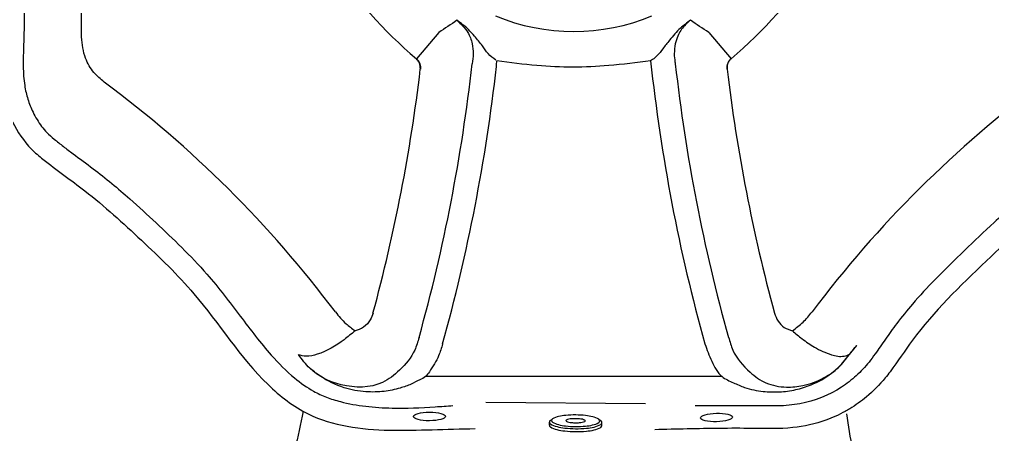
# Model space of a CAD drawing. Extents: x 408 to 498, y 628 to 778.
# Drawn here: x 433.36 to 467.89, y 668.86 to 683.6 of the extents above; entities that cross this region are included whole.
import ezdxf

# ---------------------------------------------------------------- set-up
doc = ezdxf.new("R2010")
doc.units = 0
doc.header["$MEASUREMENT"] = 0
for name, color, linetype in [('1', 4, 'Continuous'), ('JET', 3, 'Continuous'), ('LIGHT', 1, 'Continuous')]:
    doc.layers.add(name, color=color, linetype=linetype)

# ---------------------------------------------------------------- blocks, each defined once
blk = doc.blocks.new('MINI')
at = {"layer": '1', "color": 3}
for p, q in [((0.223, 0.931), (0.327, 0.931)), ((0.391, 0.895), (0.44, 0.828)), ((0.391, 0.895), (0.391, 0.895)), ((0.223, -0.932), (0.327, -0.932)), ((0.327, -0.932), (0.327, -0.932)), ((0.386, -0.902), (0.441, -0.828))]:
    blk.add_line(p, q, dxfattribs=at)
for points in [[(0.223, 0.931, 0.267867), (0.159, 0.895, 0.072378), (0.065, 0.659, 0.034036), (0.019, 0.384, 0.024706), (0, 0, 0.024706), (0.019, -0.384, 0.034036), (0.065, -0.659, 0.072378), (0.159, -0.895, 0.267867), (0.223, -0.932, 0.267867)], [(0.391, 0.895, 0.267867), (0.327, 0.931, 0.267867), (0.264, 0.895, 0.072378), (0.17, 0.659, 0.034036), (0.123, 0.384, 0.024706), (0.104, 0, 0.024706), (0.123, -0.384, 0.034036), (0.17, -0.659, 0.072378), (0.264, -0.895, 0.267867), (0.327, -0.932, 0.267867)], [(0.327, -0.932, 0.238458), (0.386, -0.902, 0.072378)]]:
    blk.add_lwpolyline(points, format="xyb", dxfattribs=at)
for points in [[(0.386, -0.855, 0.267867), (0.445, -0.822, 0.072378), (0.531, -0.605, 0.034036), (0.574, -0.352, 0.024706), (0.591, 0, 0.024706), (0.574, 0.352, 0.034036), (0.531, 0.605, 0.072378), (0.445, 0.822, 0.267867), (0.386, 0.855, 0.267867), (0.328, 0.822, 0.072378), (0.242, 0.605, 0.034036), (0.199, 0.352, 0.024706), (0.182, 0, 0.024706), (0.199, -0.352, 0.034036), (0.242, -0.605, 0.072378), (0.328, -0.822, 0.267867)], [(0.388, 0.343, 0.280852), (0.368, 0.331, 0.066452), (0.337, 0.244, 0.030521), (0.321, 0.143, 0.022038), (0.315, 0.003, 0.022038), (0.321, -0.137, 0.030521), (0.337, -0.238, 0.066452), (0.368, -0.325, 0.280852), (0.388, -0.337, 0.280852), (0.408, -0.325, 0.066452), (0.439, -0.238, 0.030521), (0.454, -0.137, 0.022038), (0.46, 0.003, 0.022038), (0.454, 0.143, 0.030521), (0.439, 0.244, 0.066452), (0.408, 0.331, 0.280852)]]:
    blk.add_lwpolyline(points, format="xyb", close=True, dxfattribs=at)
blk = doc.blocks.new('2018 PULSE')
at = {"layer": '1', "linetype": 'Continuous', "lineweight": 25}
for p, q in [((27.263, 37.832), (27.263, 51.258)), ((49.991, 25.776), (39.469, 25.776)), ((47.27, 24.813), (41.606, 24.855))]:
    blk.add_line(p, q, dxfattribs=at)
at = {"layer": '1', "color": 3, "linetype": 'Continuous', "lineweight": 25}
for p, q in [((39.942, 37.996), (39.145, 37.061)), ((49.518, 37.996), (50.315, 37.061))]:
    blk.add_line(p, q, dxfattribs=at)
at = {"layer": '1', "linetype": 'Continuous', "lineweight": 25}
for centre, radius, start, end in [((50.094, 49.909), 16.881, 214.1117, 229.5643), ((39.366, 49.909), 16.881, 310.4357, 325.8883), ((44.73, 45.251), 7.223, 247.4164, 292.5836), ((109.042, 43.576), 61.935, 186.10636, 195.5882), ((-20.527, 43.799), 60.235, 344.82332, 353.21618), ((-20.527, 43.799), 62.04, 344.44766, 353.598), ((-20.527, 43.799), 62.906, 344.44766, 353.598), ((109.987, 43.799), 62.04, 186.402, 195.55235), ((109.987, 43.799), 60.235, 186.78382, 195.17668), ((4.223, 4.038), 40.06, 36.8635, 53.4723), ((85.237, 4.038), 40.06, 126.5277, 143.1365)]:
    blk.add_arc(centre, radius, start, end, dxfattribs=at)
at = {"layer": '1'}
for points in [[(2.585, 55.266), (2.525, 39.185), (2.971, 19.896), (3.167, 17.119), (3.337, 14.749), (4.076, 12.494), (5.013, 11.22), (8.535, 7.698), (11.405, 4.828), (14.824, 3.182), (18.658, 2.845), (22.958, 2.677), (28.262, 2.516), (33.788, 2.404), (34.694, 2.541), (35.632, 3.14), (37.017, 4.486), (38.175, 5.616), (38.908, 6.246), (39.742, 6.574), (40.51, 6.687), (41.601, 6.68), (43.175, 6.667), (48.967, 6.682)], [(24.402, 52.35), (24.413, 51.706), (24.445, 49.116), (24.465, 45.689), (24.465, 43.235), (24.434, 39), (24.422, 38.028), (24.48, 35.84), (24.818, 34.82), (25.49, 33.852), (25.898, 33.492), (27.381, 32.371), (29.39, 30.615), (31.254, 28.715), (33.885, 25.492), (35.312, 24.449), (36.69, 24.012), (39.709, 23.891), (41.228, 23.932)], [(41.966, 37.008), (41.694, 37.244), (41.491, 37.515), (41.209, 37.864), (40.991, 38.1), (40.587, 38.423)], [(40.587, 38.423), (40.97, 37.996), (41.125, 37.594), (41.163, 37.236), (41.126, 36.881)], [(48.873, 38.423), (48.515, 38.145), (48.128, 37.716), (47.891, 37.413), (47.683, 37.157), (47.53, 37.028), (47.458, 36.988)], [(48.873, 38.423), (48.659, 38.231), (48.423, 37.866), (48.334, 37.593), (48.297, 37.236), (48.321, 36.952), (48.334, 36.881)], [(28.067, 36.229), (27.705, 36.576), (27.41, 37.074), (27.263, 37.832)], [(39.287, 36.684), (39.258, 36.907), (39.145, 37.061)], [(41.986, 36.785), (42.002, 36.988)], [(47.458, 36.988), (45.971, 36.814), (44.702, 36.761), (43.426, 36.815), (42.002, 36.988)], [(50.315, 37.061), (50.234, 36.969), (50.177, 36.823), (50.173, 36.684)], [(63.519, 33.461), (61.906, 32.182), (59.369, 29.881), (56.747, 27.063), (55.954, 25.948), (55.784, 25.729), (55.113, 25.054), (54.521, 24.634), (54.36, 24.541), (53.675, 24.231), (52.506, 23.963), (51.052, 23.936), (49.904, 23.936), (47.606, 23.89)], [(36.274, 28.071), (36.653, 27.653), (36.97, 27.404)], [(37.608, 28.03), (37.511, 27.794), (37.275, 27.534), (37.121, 27.449), (36.97, 27.404)], [(51.852, 28.03), (51.98, 27.743), (52.201, 27.523), (52.49, 27.404)], [(52.49, 27.404), (52.865, 27.709), (53.186, 28.071)], [(36.97, 27.404), (36.583, 27.086), (35.628, 26.566), (35.237, 26.497), (34.959, 26.552)], [(52.49, 27.404), (52.828, 27.123), (53.274, 26.821), (53.876, 26.553), (54.321, 26.503), (54.51, 26.564)], [(39.241, 27.165), (39.087, 26.716), (38.549, 26.005), (37.945, 25.569), (36.476, 25.486), (35.368, 26.072), (34.961, 26.555)], [(40.075, 26.933), (39.937, 26.517), (39.606, 25.95), (39.469, 25.776), (39.269, 25.662), (38.96, 25.509), (38.571, 25.368), (38.007, 25.252), (37.357, 25.237), (36.583, 25.382), (35.736, 25.791), (35.341, 26.096)], [(49.385, 26.933), (49.625, 26.321), (49.991, 25.776), (50.396, 25.558), (50.792, 25.39), (51.453, 25.252), (52.031, 25.233), (52.604, 25.312), (53.149, 25.484), (53.874, 25.897), (54.771, 26.883)], [(50.226, 27.173), (50.373, 26.716), (50.985, 25.933), (51.549, 25.555), (52.278, 25.405), (52.861, 25.456), (53.593, 25.729), (54.126, 26.102), (54.506, 26.56), (54.771, 26.883)], [(35.128, 24.543), (34.486, 21.857), (33.055, 18.445), (31.609, 16.212), (30.64, 14.953), (28.96, 12.585), (27.771, 11.04), (27.162, 10.49), (26.427, 9.68), (25.587, 8.621), (24.604, 7.41), (23.171, 5.992), (21.883, 4.951), (20.59, 3.885), (20.324, 3.633), (20.183, 3.421)], [(54.409, 24.457), (54.617, 23.188), (55.488, 20.408), (56.632, 18.055), (57.612, 16.539), (58.137, 15.841), (60.092, 13.187), (61.148, 11.644), (62.298, 10.49), (63.463, 9.147), (64.616, 7.612), (65.586, 6.671), (66.757, 5.621), (68.009, 4.611), (68.554, 4.177), (69.264, 3.444)]]:
    blk.add_spline(points, degree=3, dxfattribs=at)
for points, knots in [([(25.205, 52.364), (25.213, 51.896), (25.221, 51.427), (25.241, 49.948), (25.251, 48.938), (25.268, 46.476), (25.274, 45.024), (25.266, 42.112), (25.248, 40.657), (25.237, 38.942), (25.237, 38.673), (25.229, 38.121), (25.22, 37.836), (25.201, 37.297), (25.193, 37.039), (25.201, 36.551), (25.216, 36.322), (25.275, 35.943), (25.312, 35.785), (25.41, 35.469), (25.472, 35.314), (25.632, 34.983), (25.735, 34.812), (25.91, 34.582), (25.972, 34.509), (26.113, 34.363), (26.199, 34.286), (26.4, 34.119), (26.511, 34.031), (26.734, 33.858), (26.848, 33.773), (27.196, 33.514), (27.437, 33.339), (27.903, 32.986), (28.126, 32.81), (28.557, 32.452), (28.768, 32.27), (29.294, 31.803), (29.603, 31.517), (30.518, 30.659), (31.137, 30.069), (31.926, 29.17), (32.131, 28.919), (32.522, 28.42), (32.709, 28.171), (33.262, 27.436), (33.619, 26.964), (34.26, 26.243), (34.534, 25.968), (35.042, 25.546), (35.269, 25.386), (35.648, 25.175), (35.796, 25.106), (36.114, 24.984), (36.281, 24.932), (36.741, 24.813), (37.044, 24.759), (37.656, 24.686), (37.968, 24.666), (38.786, 24.648), (39.298, 24.669), (40.025, 24.717), (40.234, 24.733), (40.445, 24.748)], [0, 0, 0, 0, 1.403237, 1.403237, 4.426965, 4.426965, 8.780453, 8.780453, 13.133941, 13.133941, 13.943437, 13.943437, 14.752932, 14.752932, 15.562428, 15.562428, 16.365129, 16.365129, 16.978757, 16.978757, 17.592385, 17.592385, 18.33869, 18.33869, 18.719686, 18.719686, 19.162325, 19.162325, 19.604964, 19.604964, 20.047602, 20.047602, 20.93288, 20.93288, 21.742029, 21.742029, 22.551178, 22.551178, 23.792763, 23.792763, 26.275935, 26.275935, 27.195154, 27.195154, 28.114373, 28.114373, 29.952811, 29.952811, 31.224175, 31.224175, 32.197935, 32.197935, 32.812105, 32.812105, 33.426276, 33.426276, 34.440438, 34.440438, 35.454599, 35.454599, 37.054476, 37.054476, 37.690529, 37.690529, 37.690529, 37.690529]), ([(63.027, 34.097), (62.74, 33.874), (62.45, 33.65), (61.728, 33.079), (61.294, 32.724), (60.455, 31.994), (60.046, 31.621), (59.291, 30.916), (58.943, 30.586), (58.245, 29.918), (57.894, 29.577), (57.275, 28.941), (57.006, 28.65), (56.554, 28.124), (56.367, 27.895), (56.048, 27.472), (55.915, 27.284), (55.664, 26.923), (55.543, 26.748), (55.35, 26.481), (55.277, 26.383), (55.136, 26.204), (55.065, 26.122), (54.915, 25.96), (54.836, 25.882), (54.591, 25.658), (54.417, 25.522), (53.785, 25.109), (53.282, 24.909), (52.498, 24.763), (52.243, 24.741), (51.685, 24.728), (51.387, 24.736), (50.637, 24.745), (50.214, 24.741), (49.546, 24.739), (49.294, 24.74), (49.042, 24.74)], [0, 0, 0, 0, 1.089209, 1.089209, 2.721402, 2.721402, 4.353595, 4.353595, 5.785989, 5.785989, 7.218383, 7.218383, 8.357076, 8.357076, 9.195767, 9.195767, 9.846798, 9.846798, 10.497829, 10.497829, 10.893858, 10.893858, 11.289845, 11.289845, 11.685831, 11.685831, 12.477804, 12.477804, 14.395603, 14.395603, 15.316996, 15.316996, 16.238388, 16.238388, 17.500875, 17.500875, 18.258777, 18.258777, 18.258777, 18.258777])]:
    blk.add_open_spline(points, degree=3, knots=knots, dxfattribs=at)
at = {"layer": '1', "color": 3, "linetype": 'Continuous', "lineweight": 25}
for points in [[(40.587, 38.423), (40.373, 38.279), (40.158, 38.137), (39.942, 37.996)], [(40.587, 38.423), (40.373, 38.279), (40.158, 38.137), (39.942, 37.996)], [(49.518, 37.996), (49.302, 38.137), (49.087, 38.279), (48.873, 38.423)], [(49.518, 37.996), (49.302, 38.137), (49.087, 38.279), (48.873, 38.423)]]:
    blk.add_open_spline(points, degree=3, dxfattribs=at)
at = {"layer": '1', "linetype": 'Continuous', "lineweight": 25}
for points in [[(39.145, 37.061), (39.172, 37.038), (39.196, 37.012), (39.226, 36.969), (39.235, 36.954), (39.251, 36.923), (39.258, 36.907), (39.27, 36.874), (39.275, 36.858), (39.283, 36.823), (39.286, 36.806), (39.291, 36.754), (39.291, 36.719), (39.287, 36.684)], [(39.145, 37.061), (39.172, 37.038), (39.196, 37.012), (39.226, 36.969), (39.235, 36.954), (39.251, 36.923), (39.258, 36.907), (39.27, 36.874), (39.275, 36.858), (39.283, 36.823), (39.286, 36.806), (39.291, 36.754), (39.291, 36.719), (39.287, 36.684)], [(50.173, 36.684), (50.169, 36.719), (50.169, 36.754), (50.174, 36.806), (50.177, 36.823), (50.185, 36.857), (50.19, 36.874), (50.202, 36.907), (50.209, 36.923), (50.225, 36.954), (50.234, 36.969), (50.264, 37.012), (50.288, 37.038), (50.315, 37.061)], [(50.173, 36.684), (50.169, 36.719), (50.169, 36.754), (50.174, 36.806), (50.177, 36.823), (50.185, 36.857), (50.19, 36.874), (50.202, 36.907), (50.209, 36.923), (50.225, 36.954), (50.234, 36.969), (50.264, 37.012), (50.288, 37.038), (50.315, 37.061)]]:
    blk.add_open_spline(points, degree=3, knots=[0, 0, 0, 0, 0.25, 0.25, 0.375, 0.375, 0.5, 0.5, 0.625, 0.625, 0.75, 0.75, 1, 1, 1, 1], dxfattribs=at)
at = {"layer": 'LIGHT'}
for centre, major_axis in [((39.613, 24.36), (0.569, 0.002)), ((49.795, 24.324), (0.569, 0.016))]:
    blk.add_ellipse(centre, major_axis=major_axis, ratio=0.267077, dxfattribs=at)
at = {"layer": 'JET', "rotation": 89.43666477172259}
blk.add_blockref('MINI', (44.793, 23.822), dxfattribs=at)

msp = doc.modelspace()

# ---------------------------------------------------------------- block references
at = {"layer": '1'}
msp.add_blockref('2018 PULSE', (408.301, 645.145), dxfattribs=at)

doc.saveas('drawing.dxf')
